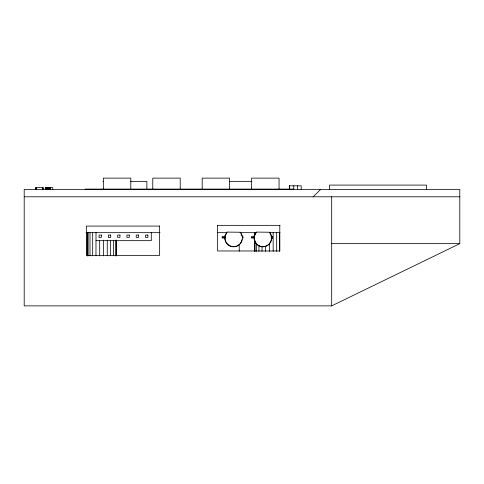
<?xml version="1.0" encoding="UTF-8"?>
<svg xmlns="http://www.w3.org/2000/svg" width="484" height="484" viewBox="0 0 484 484"><rect width="100%" height="100%" fill="white"/><g stroke="black" fill="none" stroke-linecap="round" stroke-linejoin="round"><path stroke-width="0.73" d="M225.35 237.807L222.198 237.88L222.216 236.452L225.072 236.259M242.036 239.634A8.688 8.688 0 0 1 232.151 246.737A8.688 8.688 0 0 1 224.866 236.985L224.878 236.047L227.014 232.084L240.566 232.247L242.363 236.107L242.351 237.051A8.688 8.688 0 0 1 233.615 246.701A8.688 8.688 0 0 1 225.108 236.845L225.121 235.908L227.014 232.084M243.059 238.17L243.077 236.737M254.632 237.807L251.486 237.88L251.498 236.452L254.36 236.259M270.568 241.958A8.688 8.688 0 0 1 254.148 236.985L254.161 236.047L255.733 232.864M254.396 236.845L254.409 235.908L256.296 232.084L269.848 232.247L271.651 236.107L271.639 237.051A8.688 8.688 0 0 1 262.903 246.701A8.688 8.688 0 0 1 254.396 236.845L254.148 236.985M271.318 239.634A8.688 8.688 0 0 0 271.391 237.19L271.651 236.107M271.191 238.158L272.347 238.17L272.365 236.737L271.07 236.573M313.196 196.794L320.517 189.474M331.685 305.876L459.8 243.646L459.8 189.474L24.2 189.474L24.2 305.876L331.685 305.876L331.685 196.794M222.198 237.88L225.054 237.686M251.486 237.88L254.342 237.686M102.947 181.421L103.697 181.421M130.589 181.421L146.87 181.421L146.87 189.474M229.386 181.421L251.964 181.421M85.051 189.105L293.697 189.105M24.2 196.794L459.8 196.794M217.383 225.344L280.024 225.344M86.055 232.665L160.023 232.665M217.376 232.665L226.439 232.665M240.022 232.665L256.629 232.665M269.461 232.665L280.024 232.665M96.013 240.663L151.286 240.663L151.286 232.405M331.685 243.646L459.8 243.646M271.209 236.724L272.365 236.737M271.052 238.001L272.347 238.17M269.903 233.034L271.101 235.605M240.917 233.675L242.115 236.252M426.507 189.571L426.507 185.082L329.501 185.082L329.501 189.571M301.199 189.474L301.199 185.814L289.341 185.814L289.341 189.474M297.557 185.814L297.557 189.474M293.806 185.814L293.806 189.474M289.644 185.814L289.626 189.474M289.523 185.814L289.523 189.474M289.408 185.814L289.414 189.474M279.794 225.344L279.794 250.966L217.564 250.966L217.564 225.344M279.673 232.665L279.673 251.384M279.056 189.105L279.056 178.124L251.607 178.124L251.607 189.105M276.673 232.665L276.673 251.384M273.157 232.665L273.157 251.384M269.37 243.149L269.37 251.384M265.571 246.144L265.571 251.384M262.019 246.894L262.019 251.384M258.952 245.394L258.952 251.384M256.581 243.9L256.581 251.384M255.068 232.665L255.068 234.909M255.068 240.899L255.068 251.384M254.511 232.665L254.511 235.66M254.511 240.155L254.511 251.384M239.235 244.523L239.235 251.19M229.64 189.105L229.64 178.124L202.185 178.124L202.185 189.105M180.223 189.105L180.223 178.124L152.769 178.124L152.769 189.105M130.807 189.105L130.807 178.124L103.352 178.124L103.352 189.105M116.583 240.155L116.583 255.879M116.499 240.155L116.499 255.879M115.422 240.155L115.422 255.879M113.425 240.155L113.425 255.879M110.642 240.155L110.642 255.879M107.26 240.155L107.26 255.879M103.522 240.155L103.522 255.879M99.668 240.155L99.668 255.879M96.013 232.405L95.965 255.879M92.668 232.665L92.668 255.879M90 232.665L90 255.879M88.148 232.665L88.148 255.879M87.314 232.665L87.314 255.879M87.265 232.665L87.229 255.879M52.774 189.474L52.774 187.641L45.308 187.641L45.308 189.474M50.608 187.641L50.608 189.474M50.493 187.641L50.493 189.474M50.457 187.641L50.457 189.474M49.888 187.641L49.925 189.474M49.87 187.641L49.87 189.474M49.767 187.641L49.701 189.474M49.568 187.641L49.568 189.474M49.289 187.641L49.289 189.474M49.09 187.641L49.09 189.474M48.908 187.641L48.908 189.474M48.594 187.641L48.594 189.474M48.412 187.641L48.412 189.474M48.085 187.641L48.085 189.474M47.747 187.641L47.747 189.474M47.353 187.641L47.353 189.474M46.875 187.641L46.875 189.474M46.561 187.641L46.561 189.474M46.27 187.641L46.27 189.474M46.016 187.641L46.016 189.474M45.786 189.474L45.786 187.641L45.665 189.474M45.55 187.641L45.55 189.474M45.442 189.474L45.478 187.641L45.363 189.474M43.028 189.474L43.028 187.641L35.84 187.641L35.84 189.474M42.991 187.641L42.925 189.474M42.852 187.641L42.852 189.474M36.699 187.641L36.699 189.474M36.016 187.641L35.985 189.474M35.907 187.641L35.901 189.474M271.191 240.233A8.688 8.688 0 0 1 270.816 241.401M159.641 226.076L86.43 226.076L86.43 255.358L159.641 255.358L159.641 226.076M101.386 235.061L99.045 235.061L99.045 237.402L101.386 237.402L101.386 235.061M110.685 235.061L108.337 235.061L108.337 237.402L110.685 237.402L110.685 235.061M119.978 235.061L117.636 235.061L117.636 237.402L119.978 237.402L119.978 235.061M129.276 235.061L126.935 235.061L126.935 237.402L129.276 237.402L129.276 235.061M138.575 235.061L136.234 235.061L136.234 237.402L138.575 237.402L138.575 235.061M147.874 235.061L145.533 235.061L145.533 237.402L147.874 237.402L147.874 235.061"/></g></svg>
